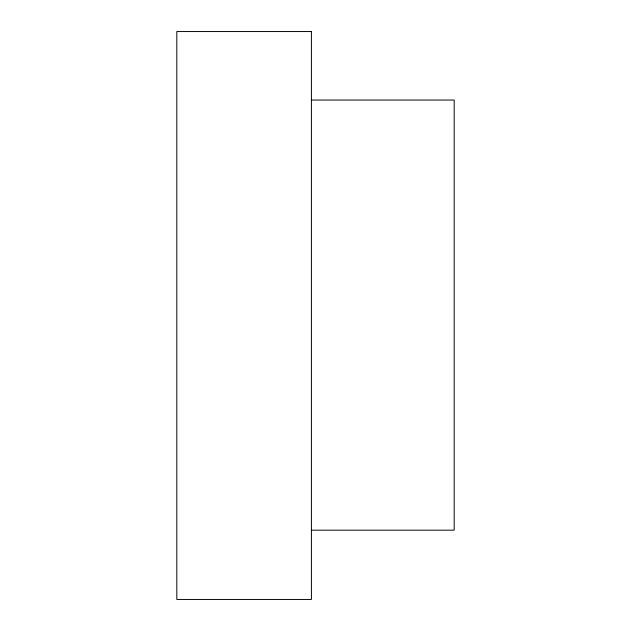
<?xml version="1.0" encoding="UTF-8"?>
<svg xmlns="http://www.w3.org/2000/svg" width="631" height="631" viewBox="0 0 631 631"><rect width="100%" height="100%" fill="white"/><g stroke="black" fill="none" stroke-linecap="round" stroke-linejoin="round"><path stroke-width="0.95" d="M311.406 100.053L454.186 100.053L454.186 530.166L311.406 530.166M311.406 31.55L176.814 31.55L176.814 599.45L311.406 599.45L311.406 31.55"/></g></svg>
